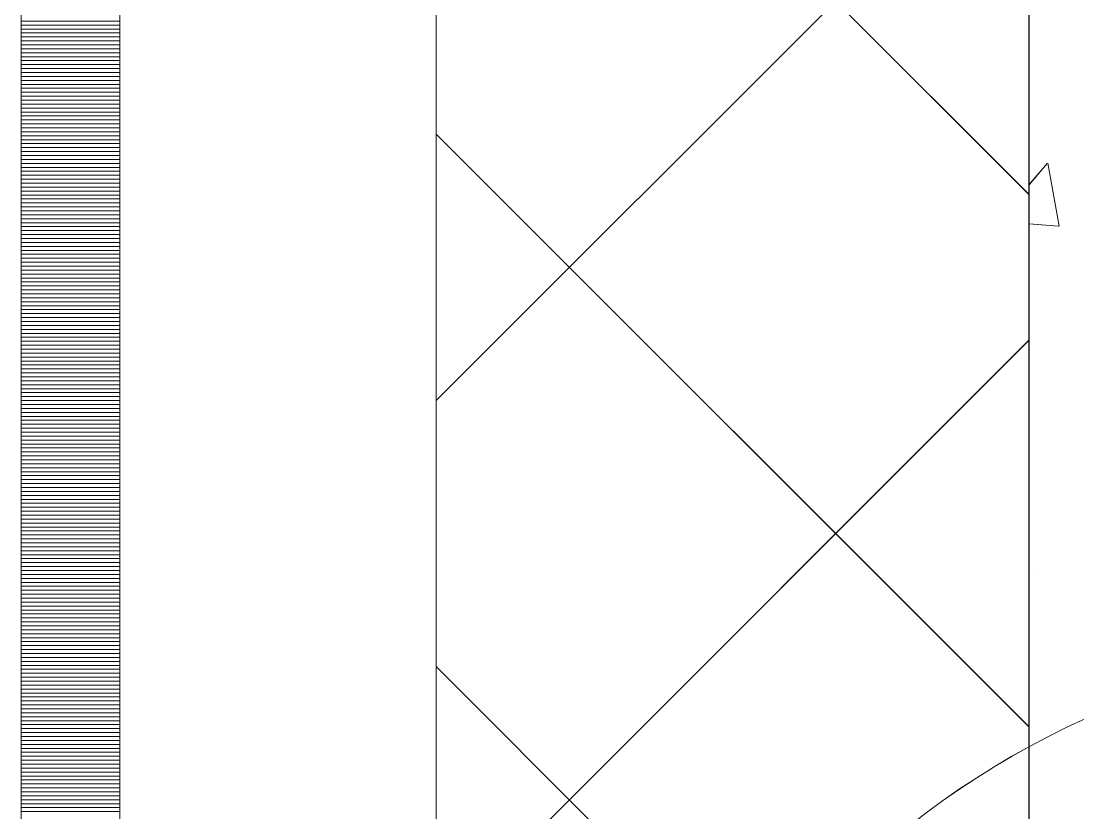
# Model space of a CAD drawing. Header units: millimetres. Extents: x 470010 to 1231400, y -134005 to 421770.
# Drawn here: x 672518.6 to 672785.9, y -63879.8 to -63679.5 of the extents above; entities that cross this region are included whole.
import ezdxf
from ezdxf.enums import TextEntityAlignment as Align

# ---------------------------------------------------------------- set-up
doc = ezdxf.new("R2010")
doc.units = ezdxf.units.MM
doc.linetypes.add('DASHED', pattern=[19.05, 12.7, -6.35])
doc.layers.get('Defpoints').update_dxf_attribs({"color": 140})
doc.layers.add('АР_Делит', color=120, linetype='Continuous', lineweight=0, plot=False)
for name, color, linetype, lineweight in [('АР_Стены ПЕНОблок', 52, 'Continuous', 20), ('АР_Тонкая', 254, 'Continuous', 5), ('АР_Утеплитель', 31, 'Continuous', 0), ('АР_Штриховка', 8, 'Continuous', 0)]:
    doc.layers.add(name, color=color, linetype=linetype, lineweight=lineweight)
doc.layers.add('РД_Оси_100', color=7, linetype='Continuous', lineweight=0, true_color=0x525252)
doc.styles.add('style1', font='ARIALN.TTF')

# ---------------------------------------------------------------- blocks, each defined once
blk = doc.blocks.new('СОШ_2200_АР_ОСИ_М100_28.05.24')
at = {"layer": 'АР_Делит', "color": 251, "linetype": 'DASHED', "true_color": 0x636466}
blk.add_lwpolyline([(114955, 135155), (114955, -355), (93595.036, -355), (93595.036, 13855), (94145, 13855), (94145, 68320), (66055, 68320), (66055, 13857.73), (83455, 13857.73), (83455, -355), (45245, -355), (45245, 13145), (44695, 13145), (44695, 26755), (45245, 26755), (45245, 68320), (20455, 68320), (20455, 26755), (27955, 26755), (27955, 13145), (-355, 13145), (-355, 100855)], dxfattribs=at)
blk = doc.blocks.new('A$C9108343f')
at = {"layer": 'АР_Делит', "color": 18, "true_color": 0x000000}
blk.add_circle((7158.34, 36313.08), 216.34, dxfattribs=at)
at = {"layer": 'АР_Стены ПЕНОблок', "color": 18, "linetype": 'Continuous', "lineweight": 20, "true_color": 0x000000}
blk.add_line((7054.96, 97555), (7054.96, 21355), dxfattribs=at)
at = {"layer": 'АР_Тонкая', "color": 18, "linetype": 'Continuous', "lineweight": 5, "true_color": 0x000000}
for p, q in [((6799.96, 97555), (6799.96, 21355)), ((6824.96, 97555), (6824.96, 21355)), ((6824.96, 21355), (6824.96, 97555)), ((6904.96, 21355), (6904.96, 97555))]:
    blk.add_line(p, q, dxfattribs=at)
at = {"layer": 'АР_Утеплитель', "color": 18, "linetype": 'Continuous', "lineweight": 0, "true_color": 0x000000}
for p, q in [((6904.96, 97555), (6904.96, 21355)), ((7054.96, 21355), (7054.96, 97555))]:
    blk.add_line(p, q, dxfattribs=at)
at = {"layer": 'АР_Штриховка', "color": 18, "linetype": 'Continuous', "lineweight": 0, "true_color": 0x000000}
for p, q in [((7054.96, 36642.86), (6904.96, 36792.86)), ((6904.96, 36590.73), (7054.96, 36740.73)), ((6799.96, 36686.75), (6824.96, 36686.75)), ((6799.96, 36685.75), (6824.96, 36685.75)), ((6799.96, 36684.75), (6824.96, 36684.75)), ((6799.96, 36683.75), (6824.96, 36683.75)), ((6799.96, 36682.75), (6824.96, 36682.75)), ((6799.96, 36681.75), (6824.96, 36681.75)), ((6799.96, 36680.75), (6824.96, 36680.75)), ((6799.96, 36679.75), (6824.96, 36679.75)), ((6799.96, 36678.75), (6824.96, 36678.75)), ((6799.96, 36677.75), (6824.96, 36677.75)), ((6799.96, 36676.75), (6824.96, 36676.75)), ((6799.96, 36675.75), (6824.96, 36675.75)), ((6799.96, 36674.75), (6824.96, 36674.75)), ((6799.96, 36673.75), (6824.96, 36673.75)), ((6799.96, 36672.75), (6824.96, 36672.75)), ((6799.96, 36671.75), (6824.96, 36671.75)), ((6799.96, 36670.75), (6824.96, 36670.75)), ((6799.96, 36669.75), (6824.96, 36669.75)), ((6799.96, 36668.75), (6824.96, 36668.75)), ((6799.96, 36667.75), (6824.96, 36667.75)), ((6799.96, 36666.75), (6824.96, 36666.75)), ((6799.96, 36665.75), (6824.96, 36665.75)), ((6799.96, 36664.75), (6824.96, 36664.75)), ((6799.96, 36663.75), (6824.96, 36663.75)), ((6799.96, 36662.75), (6824.96, 36662.75)), ((6799.96, 36661.75), (6824.96, 36661.75)), ((6799.96, 36660.75), (6824.96, 36660.75)), ((6799.96, 36659.75), (6824.96, 36659.75)), ((6799.96, 36658.75), (6824.96, 36658.75)), ((6799.96, 36657.75), (6824.96, 36657.75)), ((6799.96, 36656.75), (6824.96, 36656.75)), ((6799.96, 36655.75), (6824.96, 36655.75)), ((7054.96, 36508.16), (6904.96, 36658.16)), ((6799.96, 36654.75), (6824.96, 36654.75)), ((6799.96, 36653.75), (6824.96, 36653.75)), ((6799.96, 36652.75), (6824.96, 36652.75)), ((6799.96, 36651.75), (6824.96, 36651.75)), ((6799.96, 36650.75), (6824.96, 36650.75)), ((7054.96, 36645.32), (7059.53, 36650.77)), ((7062.63, 36634.87), (7059.69, 36650.79)), ((6799.96, 36649.75), (6824.96, 36649.75)), ((6799.96, 36648.75), (6824.96, 36648.75)), ((6799.96, 36647.75), (6824.96, 36647.75)), ((6799.96, 36646.75), (6824.96, 36646.75)), ((6799.96, 36645.75), (6824.96, 36645.75)), ((6799.96, 36644.75), (6824.96, 36644.75)), ((6799.96, 36643.75), (6824.96, 36643.75)), ((6799.96, 36642.75), (6824.96, 36642.75)), ((6799.96, 36641.75), (6824.96, 36641.75)), ((6799.96, 36640.75), (6824.96, 36640.75)), ((6799.96, 36639.75), (6824.96, 36639.75)), ((6799.96, 36638.75), (6824.96, 36638.75)), ((6799.96, 36637.75), (6824.96, 36637.75)), ((6799.96, 36636.75), (6824.96, 36636.75)), ((6799.96, 36635.75), (6824.96, 36635.75)), ((6799.96, 36634.75), (6824.96, 36634.75)), ((7054.96, 36635.5), (7062.46, 36634.84)), ((6799.96, 36633.75), (6824.96, 36633.75)), ((6799.96, 36632.75), (6824.96, 36632.75)), ((6799.96, 36631.75), (6824.96, 36631.75)), ((6799.96, 36630.75), (6824.96, 36630.75)), ((6799.96, 36629.75), (6824.96, 36629.75)), ((6799.96, 36628.75), (6824.96, 36628.75)), ((6799.96, 36627.75), (6824.96, 36627.75)), ((6799.96, 36626.75), (6824.96, 36626.75)), ((6799.96, 36625.75), (6824.96, 36625.75)), ((6799.96, 36624.75), (6824.96, 36624.75)), ((6799.96, 36623.75), (6824.96, 36623.75)), ((6799.96, 36622.75), (6824.96, 36622.75)), ((6799.96, 36621.75), (6824.96, 36621.75)), ((6799.96, 36620.75), (6824.96, 36620.75)), ((6799.96, 36619.75), (6824.96, 36619.75)), ((6799.96, 36618.75), (6824.96, 36618.75)), ((6799.96, 36617.75), (6824.96, 36617.75)), ((6799.96, 36616.75), (6824.96, 36616.75)), ((6799.96, 36615.75), (6824.96, 36615.75)), ((6799.96, 36614.75), (6824.96, 36614.75)), ((6799.96, 36613.75), (6824.96, 36613.75)), ((6799.96, 36612.75), (6824.96, 36612.75)), ((6799.96, 36611.75), (6824.96, 36611.75)), ((6799.96, 36610.75), (6824.96, 36610.75)), ((6799.96, 36609.75), (6824.96, 36609.75)), ((6799.96, 36608.75), (6824.96, 36608.75)), ((6799.96, 36607.75), (6824.96, 36607.75)), ((6799.96, 36606.75), (6824.96, 36606.75)), ((6799.96, 36605.75), (6824.96, 36605.75)), ((6904.96, 36456.02), (7054.96, 36606.02)), ((6799.96, 36604.75), (6824.96, 36604.75)), ((6799.96, 36603.75), (6824.96, 36603.75)), ((6799.96, 36602.75), (6824.96, 36602.75)), ((6799.96, 36601.75), (6824.96, 36601.75)), ((6799.96, 36600.75), (6824.96, 36600.75)), ((6799.96, 36599.75), (6824.96, 36599.75)), ((6799.96, 36598.75), (6824.96, 36598.75)), ((6799.96, 36597.75), (6824.96, 36597.75)), ((6799.96, 36596.75), (6824.96, 36596.75)), ((6799.96, 36595.75), (6824.96, 36595.75)), ((6799.96, 36594.75), (6824.96, 36594.75)), ((6799.96, 36593.75), (6824.96, 36593.75)), ((6799.96, 36592.75), (6824.96, 36592.75)), ((6799.96, 36591.75), (6824.96, 36591.75)), ((6799.96, 36590.75), (6824.96, 36590.75)), ((6799.96, 36589.75), (6824.96, 36589.75)), ((6799.96, 36588.75), (6824.96, 36588.75)), ((6799.96, 36587.75), (6824.96, 36587.75)), ((6799.96, 36586.75), (6824.96, 36586.75)), ((6799.96, 36585.75), (6824.96, 36585.75)), ((6799.96, 36584.75), (6824.96, 36584.75)), ((6799.96, 36583.75), (6824.96, 36583.75)), ((6799.96, 36582.75), (6824.96, 36582.75)), ((6799.96, 36581.75), (6824.96, 36581.75)), ((6799.96, 36580.75), (6824.96, 36580.75)), ((6799.96, 36579.75), (6824.96, 36579.75)), ((6799.96, 36578.75), (6824.96, 36578.75)), ((6799.96, 36577.75), (6824.96, 36577.75)), ((6799.96, 36576.75), (6824.96, 36576.75)), ((6799.96, 36575.75), (6824.96, 36575.75)), ((6799.96, 36574.75), (6824.96, 36574.75)), ((6799.96, 36573.75), (6824.96, 36573.75)), ((6799.96, 36572.75), (6824.96, 36572.75)), ((6799.96, 36571.75), (6824.96, 36571.75)), ((6799.96, 36570.75), (6824.96, 36570.75)), ((6799.96, 36569.75), (6824.96, 36569.75)), ((6799.96, 36568.75), (6824.96, 36568.75)), ((6799.96, 36567.75), (6824.96, 36567.75)), ((6799.96, 36566.75), (6824.96, 36566.75)), ((6799.96, 36565.75), (6824.96, 36565.75)), ((6799.96, 36564.75), (6824.96, 36564.75)), ((6799.96, 36563.75), (6824.96, 36563.75)), ((6799.96, 36562.75), (6824.96, 36562.75)), ((6799.96, 36561.75), (6824.96, 36561.75)), ((6799.96, 36560.75), (6824.96, 36560.75)), ((6799.96, 36559.75), (6824.96, 36559.75)), ((6799.96, 36558.75), (6824.96, 36558.75)), ((6799.96, 36557.75), (6824.96, 36557.75)), ((6799.96, 36556.75), (6824.96, 36556.75)), ((6799.96, 36555.75), (6824.96, 36555.75)), ((6799.96, 36554.75), (6824.96, 36554.75)), ((6799.96, 36553.75), (6824.96, 36553.75)), ((6799.96, 36552.75), (6824.96, 36552.75)), ((6799.96, 36551.75), (6824.96, 36551.75)), ((6799.96, 36550.75), (6824.96, 36550.75)), ((6799.96, 36549.75), (6824.96, 36549.75)), ((6799.96, 36548.75), (6824.96, 36548.75)), ((6799.96, 36547.75), (6824.96, 36547.75)), ((6799.96, 36546.75), (6824.96, 36546.75)), ((7057.29, 36547.38), (7057.29, 36547.38)), ((6799.96, 36545.75), (6824.96, 36545.75)), ((6799.96, 36544.75), (6824.96, 36544.75)), ((6799.96, 36543.75), (6824.96, 36543.75)), ((6799.96, 36542.75), (6824.96, 36542.75)), ((6799.96, 36541.75), (6824.96, 36541.75)), ((6799.96, 36540.75), (6824.96, 36540.75)), ((6799.96, 36539.75), (6824.96, 36539.75)), ((6799.96, 36538.75), (6824.96, 36538.75)), ((6799.96, 36537.75), (6824.96, 36537.75)), ((6799.96, 36536.75), (6824.96, 36536.75)), ((6799.96, 36535.75), (6824.96, 36535.75)), ((6799.96, 36534.75), (6824.96, 36534.75)), ((6799.96, 36533.75), (6824.96, 36533.75)), ((6799.96, 36532.75), (6824.96, 36532.75)), ((6799.96, 36531.75), (6824.96, 36531.75)), ((6799.96, 36530.75), (6824.96, 36530.75)), ((6799.96, 36529.75), (6824.96, 36529.75)), ((6799.96, 36528.75), (6824.96, 36528.75)), ((6799.96, 36527.75), (6824.96, 36527.75)), ((6799.96, 36526.75), (6824.96, 36526.75)), ((6799.96, 36525.75), (6824.96, 36525.75)), ((6799.96, 36524.75), (6824.96, 36524.75)), ((6799.96, 36523.75), (6824.96, 36523.75)), ((6799.96, 36522.75), (6824.96, 36522.75)), ((7054.96, 36373.46), (6904.96, 36523.46)), ((6799.96, 36521.75), (6824.96, 36521.75)), ((6799.96, 36520.75), (6824.96, 36520.75)), ((6799.96, 36519.75), (6824.96, 36519.75)), ((6799.96, 36518.75), (6824.96, 36518.75)), ((6799.96, 36517.75), (6824.96, 36517.75)), ((6799.96, 36516.75), (6824.96, 36516.75)), ((6799.96, 36515.75), (6824.96, 36515.75)), ((6799.96, 36514.75), (6824.96, 36514.75)), ((6799.96, 36513.75), (6824.96, 36513.75)), ((6799.96, 36512.75), (6824.96, 36512.75)), ((6799.96, 36511.75), (6824.96, 36511.75)), ((6799.96, 36510.75), (6824.96, 36510.75)), ((6799.96, 36509.75), (6824.96, 36509.75)), ((6799.96, 36508.75), (6824.96, 36508.75)), ((6799.96, 36507.75), (6824.96, 36507.75)), ((6799.96, 36506.75), (6824.96, 36506.75)), ((6799.96, 36505.75), (6824.96, 36505.75)), ((6799.96, 36504.75), (6824.96, 36504.75)), ((6799.96, 36503.75), (6824.96, 36503.75)), ((6799.96, 36502.75), (6824.96, 36502.75)), ((6799.96, 36501.75), (6824.96, 36501.75)), ((6799.96, 36500.75), (6824.96, 36500.75)), ((6799.96, 36499.75), (6824.96, 36499.75)), ((6799.96, 36498.75), (6824.96, 36498.75)), ((6799.96, 36497.75), (6824.96, 36497.75)), ((6799.96, 36496.75), (6824.96, 36496.75)), ((6799.96, 36495.75), (6824.96, 36495.75)), ((6799.96, 36494.75), (6824.96, 36494.75)), ((6799.96, 36493.75), (6824.96, 36493.75)), ((6799.96, 36492.75), (6824.96, 36492.75)), ((6799.96, 36491.75), (6824.96, 36491.75)), ((6799.96, 36490.75), (6824.96, 36490.75)), ((6799.96, 36489.75), (6824.96, 36489.75)), ((6799.96, 36488.75), (6824.96, 36488.75)), ((6799.96, 36487.75), (6824.96, 36487.75)), ((6799.96, 36486.75), (6824.96, 36486.75))]:
    blk.add_line(p, q, dxfattribs=at)
at = {"layer": 'РД_Оси_100'}
blk.add_blockref('СОШ_2200_АР_ОСИ_М100_28.05.24', (7154.96, 6755), dxfattribs=at)
at = {"layer": 'Defpoints', "color": 18, "true_color": 0x000000, "style": 'style1'}
for p in [(143949.34, 316089.12), (143974.98, 281639.5), (143890.4, 273244.71), (143839.99, 264276.81), (143967.75, 254892.38), (12251.96, 104178.14), (12382.58, 96023.14)]:
    blk.add_attdef('АР-ПОМЕЩЕНИЕ:НАИМЕНОВАНИЕ', text='', height=100, dxfattribs=at).set_placement(p, align=Align.MIDDLE)
at = {"layer": 'Defpoints', "color": 18, "true_color": 0x000000, "style": 'style1', "flags": 8}
for p in [(143951.3, 279099.09), (143848.34, 269251.11), (143875.33, 260094.25), (144049.74, 250824.7), (163419.28, 238153.36), (155897.46, 237965.97), (183037.2, 237965.97), (143342.94, 237876.19)]:
    blk.add_attdef('АР-ПОМЕЩЕНИЕ:НАИМЕНОВАНИЕ', text='', height=100, dxfattribs=at).set_placement(p, align=Align.MIDDLE)

msp = doc.modelspace()

# ---------------------------------------------------------------- linework, layer by layer
at = {"layer": 'АР_Делит', "color": 18, "true_color": 0x000000}
msp.add_circle((672876.957, -64053.162), 216.336, dxfattribs=at)
at = {"layer": 'АР_Стены ПЕНОблок', "color": 18, "linetype": 'Continuous', "lineweight": 20, "true_color": 0x000000}
msp.add_line((672773.57, -2811.242), (672773.57, -79011.242), dxfattribs=at)
at = {"layer": 'АР_Тонкая', "color": 18, "linetype": 'Continuous', "lineweight": 5, "true_color": 0x000000}
for p, q in [((672518.57, -2811.242), (672518.57, -79011.242)), ((672543.57, -2811.242), (672543.57, -79011.242)), ((672543.57, -79011.242), (672543.57, -2811.242)), ((672623.57, -79011.242), (672623.57, -2811.242))]:
    msp.add_line(p, q, dxfattribs=at)
at = {"layer": 'АР_Утеплитель', "color": 18, "linetype": 'Continuous', "lineweight": 0, "true_color": 0x000000}
for p, q in [((672623.57, -2811.242), (672623.57, -79011.242)), ((672773.57, -79011.242), (672773.57, -2811.242))]:
    msp.add_line(p, q, dxfattribs=at)
at = {"layer": 'АР_Штриховка', "color": 18, "linetype": 'Continuous', "lineweight": 0, "true_color": 0x000000}
for p, q in [((672773.57, -63723.378), (672623.57, -63573.378)), ((672623.57, -63775.515), (672773.57, -63625.515)), ((672518.57, -63680.492), (672543.57, -63680.492)), ((672518.57, -63681.492), (672543.57, -63681.492)), ((672518.57, -63682.492), (672543.57, -63682.492)), ((672518.57, -63683.492), (672543.57, -63683.492)), ((672518.57, -63684.492), (672543.57, -63684.492)), ((672518.57, -63685.492), (672543.57, -63685.492)), ((672518.57, -63686.492), (672543.57, -63686.492)), ((672518.57, -63687.492), (672543.57, -63687.492)), ((672518.57, -63688.492), (672543.57, -63688.492)), ((672518.57, -63689.492), (672543.57, -63689.492)), ((672518.57, -63690.492), (672543.57, -63690.492)), ((672518.57, -63691.492), (672543.57, -63691.492)), ((672518.57, -63692.492), (672543.57, -63692.492)), ((672518.57, -63693.492), (672543.57, -63693.492)), ((672518.57, -63694.492), (672543.57, -63694.492)), ((672518.57, -63695.492), (672543.57, -63695.492)), ((672518.57, -63696.492), (672543.57, -63696.492)), ((672518.57, -63697.492), (672543.57, -63697.492)), ((672518.57, -63698.492), (672543.57, -63698.492)), ((672518.57, -63699.492), (672543.57, -63699.492)), ((672518.57, -63700.492), (672543.57, -63700.492)), ((672518.57, -63701.492), (672543.57, -63701.492)), ((672518.57, -63702.492), (672543.57, -63702.492)), ((672518.57, -63703.492), (672543.57, -63703.492)), ((672518.57, -63704.492), (672543.57, -63704.492)), ((672518.57, -63705.492), (672543.57, -63705.492)), ((672518.57, -63706.492), (672543.57, -63706.492)), ((672518.57, -63707.492), (672543.57, -63707.492)), ((672518.57, -63708.492), (672543.57, -63708.492)), ((672518.57, -63709.492), (672543.57, -63709.492)), ((672773.57, -63858.082), (672623.57, -63708.082)), ((672518.57, -63710.492), (672543.57, -63710.492)), ((672518.57, -63711.492), (672543.57, -63711.492)), ((672518.57, -63712.492), (672543.57, -63712.492)), ((672518.57, -63713.492), (672543.57, -63713.492)), ((672518.57, -63714.492), (672543.57, -63714.492)), ((672518.57, -63715.492), (672543.57, -63715.492)), ((672773.57, -63720.919), (672778.138, -63715.475)), ((672781.237, -63731.371), (672778.301, -63715.449)), ((672518.57, -63716.492), (672543.57, -63716.492)), ((672518.57, -63717.492), (672543.57, -63717.492)), ((672518.57, -63718.492), (672543.57, -63718.492)), ((672518.57, -63719.492), (672543.57, -63719.492)), ((672518.57, -63720.492), (672543.57, -63720.492)), ((672518.57, -63721.492), (672543.57, -63721.492)), ((672518.57, -63722.492), (672543.57, -63722.492)), ((672518.57, -63723.492), (672543.57, -63723.492)), ((672518.57, -63724.492), (672543.57, -63724.492)), ((672518.57, -63725.492), (672543.57, -63725.492)), ((672518.57, -63726.492), (672543.57, -63726.492)), ((672518.57, -63727.492), (672543.57, -63727.492)), ((672518.57, -63728.492), (672543.57, -63728.492)), ((672518.57, -63729.492), (672543.57, -63729.492)), ((672518.57, -63730.492), (672543.57, -63730.492)), ((672518.57, -63731.492), (672543.57, -63731.492)), ((672773.57, -63730.744), (672781.074, -63731.401)), ((672518.57, -63732.492), (672543.57, -63732.492)), ((672518.57, -63733.492), (672543.57, -63733.492)), ((672518.57, -63734.492), (672543.57, -63734.492)), ((672518.57, -63735.492), (672543.57, -63735.492)), ((672518.57, -63736.492), (672543.57, -63736.492)), ((672518.57, -63737.492), (672543.57, -63737.492)), ((672518.57, -63738.492), (672543.57, -63738.492)), ((672518.57, -63739.492), (672543.57, -63739.492)), ((672518.57, -63740.492), (672543.57, -63740.492)), ((672518.57, -63741.492), (672543.57, -63741.492)), ((672518.57, -63742.492), (672543.57, -63742.492)), ((672518.57, -63743.492), (672543.57, -63743.492)), ((672518.57, -63744.492), (672543.57, -63744.492)), ((672518.57, -63745.492), (672543.57, -63745.492)), ((672518.57, -63746.492), (672543.57, -63746.492)), ((672518.57, -63747.492), (672543.57, -63747.492)), ((672518.57, -63748.492), (672543.57, -63748.492)), ((672518.57, -63749.492), (672543.57, -63749.492)), ((672518.57, -63750.492), (672543.57, -63750.492)), ((672518.57, -63751.492), (672543.57, -63751.492)), ((672518.57, -63752.492), (672543.57, -63752.492)), ((672518.57, -63753.492), (672543.57, -63753.492)), ((672518.57, -63754.492), (672543.57, -63754.492)), ((672518.57, -63755.492), (672543.57, -63755.492)), ((672518.57, -63756.492), (672543.57, -63756.492)), ((672518.57, -63757.492), (672543.57, -63757.492)), ((672518.57, -63758.492), (672543.57, -63758.492)), ((672518.57, -63759.492), (672543.57, -63759.492)), ((672518.57, -63760.492), (672543.57, -63760.492)), ((672623.57, -63910.219), (672773.57, -63760.219)), ((672518.57, -63761.492), (672543.57, -63761.492)), ((672518.57, -63762.492), (672543.57, -63762.492)), ((672518.57, -63763.492), (672543.57, -63763.492)), ((672518.57, -63764.492), (672543.57, -63764.492)), ((672518.57, -63765.492), (672543.57, -63765.492)), ((672518.57, -63766.492), (672543.57, -63766.492)), ((672518.57, -63767.492), (672543.57, -63767.492)), ((672518.57, -63768.492), (672543.57, -63768.492)), ((672518.57, -63769.492), (672543.57, -63769.492)), ((672518.57, -63770.492), (672543.57, -63770.492)), ((672518.57, -63771.492), (672543.57, -63771.492)), ((672518.57, -63772.492), (672543.57, -63772.492)), ((672518.57, -63773.492), (672543.57, -63773.492)), ((672518.57, -63774.492), (672543.57, -63774.492)), ((672518.57, -63775.492), (672543.57, -63775.492)), ((672518.57, -63776.492), (672543.57, -63776.492)), ((672518.57, -63777.492), (672543.57, -63777.492)), ((672518.57, -63778.492), (672543.57, -63778.492)), ((672518.57, -63779.492), (672543.57, -63779.492)), ((672518.57, -63780.492), (672543.57, -63780.492)), ((672518.57, -63781.492), (672543.57, -63781.492)), ((672518.57, -63782.492), (672543.57, -63782.492)), ((672518.57, -63783.492), (672543.57, -63783.492)), ((672518.57, -63784.492), (672543.57, -63784.492)), ((672518.57, -63785.492), (672543.57, -63785.492)), ((672518.57, -63786.492), (672543.57, -63786.492)), ((672518.57, -63787.492), (672543.57, -63787.492)), ((672518.57, -63788.492), (672543.57, -63788.492)), ((672518.57, -63789.492), (672543.57, -63789.492)), ((672518.57, -63790.492), (672543.57, -63790.492)), ((672518.57, -63791.492), (672543.57, -63791.492)), ((672518.57, -63792.492), (672543.57, -63792.492)), ((672518.57, -63793.492), (672543.57, -63793.492)), ((672518.57, -63794.492), (672543.57, -63794.492)), ((672518.57, -63795.492), (672543.57, -63795.492)), ((672518.57, -63796.492), (672543.57, -63796.492)), ((672518.57, -63797.492), (672543.57, -63797.492)), ((672518.57, -63798.492), (672543.57, -63798.492)), ((672518.57, -63799.492), (672543.57, -63799.492)), ((672518.57, -63800.492), (672543.57, -63800.492)), ((672518.57, -63801.492), (672543.57, -63801.492)), ((672518.57, -63802.492), (672543.57, -63802.492)), ((672518.57, -63803.492), (672543.57, -63803.492)), ((672518.57, -63804.492), (672543.57, -63804.492)), ((672518.57, -63805.492), (672543.57, -63805.492)), ((672518.57, -63806.492), (672543.57, -63806.492)), ((672518.57, -63807.492), (672543.57, -63807.492)), ((672518.57, -63808.492), (672543.57, -63808.492)), ((672518.57, -63809.492), (672543.57, -63809.492)), ((672518.57, -63810.492), (672543.57, -63810.492)), ((672518.57, -63811.492), (672543.57, -63811.492)), ((672518.57, -63812.492), (672543.57, -63812.492)), ((672518.57, -63813.492), (672543.57, -63813.492)), ((672518.57, -63814.492), (672543.57, -63814.492)), ((672518.57, -63815.492), (672543.57, -63815.492)), ((672518.57, -63816.492), (672543.57, -63816.492)), ((672518.57, -63817.492), (672543.57, -63817.492)), ((672518.57, -63818.492), (672543.57, -63818.492)), ((672518.57, -63819.492), (672543.57, -63819.492)), ((672518.57, -63820.492), (672543.57, -63820.492)), ((672518.57, -63821.492), (672543.57, -63821.492)), ((672518.57, -63822.492), (672543.57, -63822.492)), ((672518.57, -63823.492), (672543.57, -63823.492)), ((672518.57, -63824.492), (672543.57, -63824.492)), ((672518.57, -63825.492), (672543.57, -63825.492)), ((672518.57, -63826.492), (672543.57, -63826.492)), ((672518.57, -63827.492), (672543.57, -63827.492)), ((672518.57, -63828.492), (672543.57, -63828.492)), ((672518.57, -63829.492), (672543.57, -63829.492)), ((672518.57, -63830.492), (672543.57, -63830.492)), ((672518.57, -63831.492), (672543.57, -63831.492)), ((672518.57, -63832.492), (672543.57, -63832.492)), ((672518.57, -63833.492), (672543.57, -63833.492)), ((672518.57, -63834.492), (672543.57, -63834.492)), ((672518.57, -63835.492), (672543.57, -63835.492)), ((672518.57, -63836.492), (672543.57, -63836.492)), ((672518.57, -63837.492), (672543.57, -63837.492)), ((672518.57, -63838.492), (672543.57, -63838.492)), ((672518.57, -63839.492), (672543.57, -63839.492)), ((672518.57, -63840.492), (672543.57, -63840.492)), ((672518.57, -63841.492), (672543.57, -63841.492)), ((672518.57, -63842.492), (672543.57, -63842.492)), ((672518.57, -63843.492), (672543.57, -63843.492)), ((672773.57, -63992.786), (672623.57, -63842.786)), ((672518.57, -63844.492), (672543.57, -63844.492)), ((672518.57, -63845.492), (672543.57, -63845.492)), ((672518.57, -63846.492), (672543.57, -63846.492)), ((672518.57, -63847.492), (672543.57, -63847.492)), ((672518.57, -63848.492), (672543.57, -63848.492)), ((672518.57, -63849.492), (672543.57, -63849.492)), ((672518.57, -63850.492), (672543.57, -63850.492)), ((672518.57, -63851.492), (672543.57, -63851.492)), ((672518.57, -63852.492), (672543.57, -63852.492)), ((672518.57, -63853.492), (672543.57, -63853.492)), ((672518.57, -63854.492), (672543.57, -63854.492)), ((672518.57, -63855.492), (672543.57, -63855.492)), ((672518.57, -63856.492), (672543.57, -63856.492)), ((672518.57, -63857.492), (672543.57, -63857.492)), ((672518.57, -63858.492), (672543.57, -63858.492)), ((672518.57, -63859.492), (672543.57, -63859.492)), ((672518.57, -63860.492), (672543.57, -63860.492)), ((672518.57, -63861.492), (672543.57, -63861.492)), ((672518.57, -63862.492), (672543.57, -63862.492)), ((672518.57, -63863.492), (672543.57, -63863.492)), ((672518.57, -63864.492), (672543.57, -63864.492)), ((672518.57, -63865.492), (672543.57, -63865.492)), ((672518.57, -63866.492), (672543.57, -63866.492)), ((672518.57, -63867.492), (672543.57, -63867.492)), ((672518.57, -63868.492), (672543.57, -63868.492)), ((672518.57, -63869.492), (672543.57, -63869.492)), ((672518.57, -63870.492), (672543.57, -63870.492)), ((672518.57, -63871.492), (672543.57, -63871.492)), ((672518.57, -63872.492), (672543.57, -63872.492)), ((672518.57, -63873.492), (672543.57, -63873.492)), ((672518.57, -63874.492), (672543.57, -63874.492)), ((672518.57, -63875.492), (672543.57, -63875.492)), ((672518.57, -63876.492), (672543.57, -63876.492)), ((672518.57, -63877.492), (672543.57, -63877.492)), ((672518.57, -63878.492), (672543.57, -63878.492)), ((672518.57, -63879.492), (672543.57, -63879.492))]:
    msp.add_line(p, q, dxfattribs=at)

# ---------------------------------------------------------------- block references
msp.add_blockref('A$C9108343f', (665718.612, -100366.242))
at = {"layer": 'РД_Оси_100'}
msp.add_blockref('СОШ_2200_АР_ОСИ_М100_28.05.24', (672873.57, -93611.242), dxfattribs=at)

doc.saveas('drawing.dxf')
